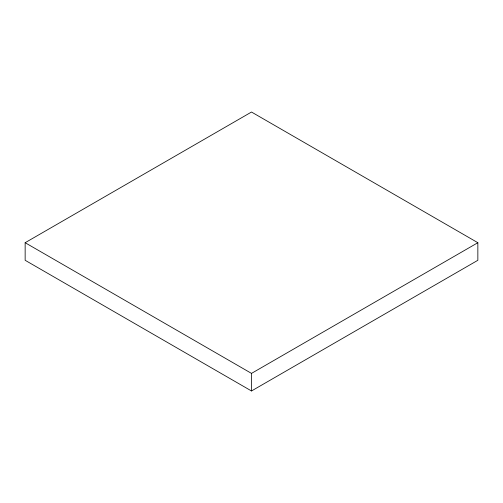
<?xml version="1.0" encoding="UTF-8"?>
<svg xmlns="http://www.w3.org/2000/svg" width="503" height="503" viewBox="0 0 503 503"><rect width="100%" height="100%" fill="white"/><g stroke="black" fill="none" stroke-linecap="round" stroke-linejoin="round"><path stroke-width="0.75" d="M25.15 242.71L251.5 112.031L477.85 242.71L477.85 260.29L251.5 390.969L25.15 260.29L25.15 242.71L251.5 373.389L477.85 242.71M251.5 373.389L251.5 390.969"/></g></svg>
